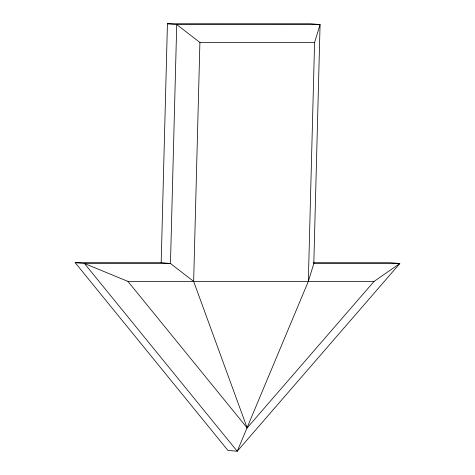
<?xml version="1.0" encoding="UTF-8"?>
<svg xmlns="http://www.w3.org/2000/svg" width="475" height="475" viewBox="0 0 475 475"><rect width="100%" height="100%" fill="white"/><g stroke="black" fill="none" stroke-linecap="round" stroke-linejoin="round"><path stroke-width="0.71" d="M161.179 262.687L167.438 23.75L310.787 23.768L320.073 24.587L313.821 263.524L308.322 281.408L237.227 451.25L227.941 450.431L75.175 262.675L161.179 262.687L170.472 263.506L193.646 281.39L247.148 427.933L374.062 281.414L399.825 263.536L390.539 262.717L313.429 262.705M193.646 281.39L199.904 42.453L176.724 24.569L167.438 23.75M308.322 281.408L314.581 42.471L320.073 24.587L176.724 24.569L170.472 263.506L84.461 263.494L75.175 262.675M199.904 42.453L314.581 42.471M313.821 263.524L399.825 263.536L237.227 451.25L84.461 263.494L127.912 281.384L374.062 281.414M127.912 281.384L247.148 427.933"/></g></svg>
